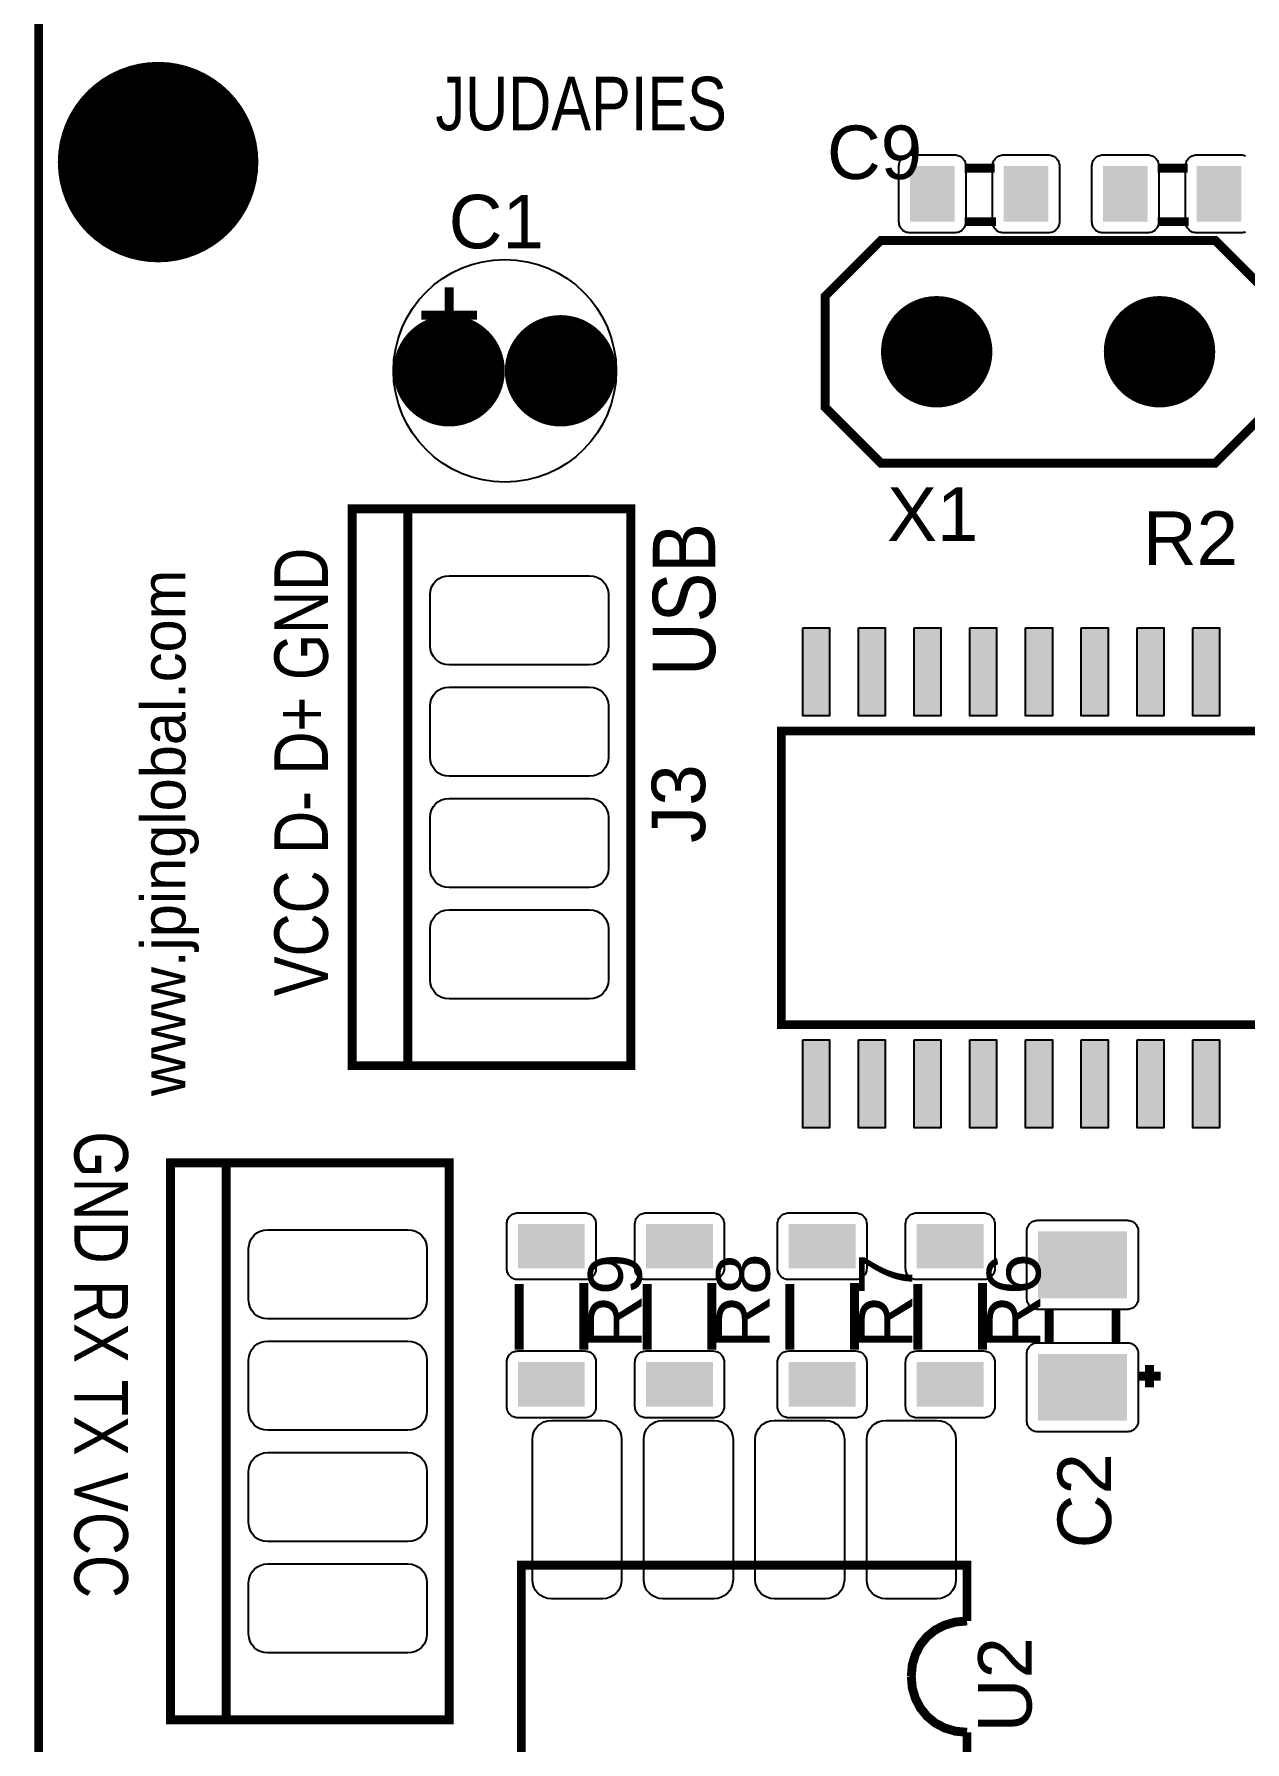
# Model space of a CAD drawing. Header units: inches. Extents: x 15 to 154, y 10 to 111.
# Drawn here: x 139.579 to 140.883, y 104.098 to 105.938 of the extents above; entities that cross this region are included whole.
import ezdxf

# ---------------------------------------------------------------- set-up
doc = ezdxf.new("R2010")
doc.units = ezdxf.units.IN
doc.header["$MEASUREMENT"] = 0

# ---------------------------------------------------------------- blocks, each defined once
blk = doc.blocks.new('RPAD')
blk.add_trace([(-0.5, -0.5), (-0.5, 0.5), (0.5, -0.5), (0.5, 0.5)])
blk = doc.blocks.new('EPAD')
at = {"const_width": 0.5}
blk.add_lwpolyline([(-0.25, 0, 1), (0.25, 0, 1)], format="xyb", close=True, dxfattribs=at)
blk = doc.blocks.new('rs485Board')
for points, const_width in [([(131.2508, 104.1719), (133.3106, 104.1719), (133.3106, 108.0404), (131.2508, 108.0404), (131.2508, 104.1719)], 0.008), ([(131.2508, 104.1719), (133.3106, 104.1719), (133.3106, 108.0404), (131.2508, 108.0404), (131.2508, 104.1719)], 0.008), ([(131.2508, 104.1719), (133.3106, 104.1719), (133.3106, 108.0404), (131.2508, 108.0404), (131.2508, 104.1719)], 0.008), ([(132.0819, 106.371), (132.1089, 106.371)], 0.008), ([(132.0819, 106.371), (132.1089, 106.371)], 0.008), ([(132.0819, 106.371), (132.1089, 106.371)], 0.008), ([(132.2551, 106.371), (132.2821, 106.371)], 0.008), ([(132.2551, 106.371), (132.2821, 106.371)], 0.008), ([(132.2551, 106.371), (132.2821, 106.371)], 0.008), ([(132.0819, 106.323), (132.1099, 106.323)], 0.008), ([(132.0819, 106.323), (132.1099, 106.323)], 0.008), ([(132.0819, 106.323), (132.1099, 106.323)], 0.008), ([(132.2551, 106.323), (132.2831, 106.323)], 0.008), ([(132.2551, 106.323), (132.2831, 106.323)], 0.008), ([(132.2551, 106.323), (132.2831, 106.323)], 0.008), ([(132.3068, 106.1062), (132.0068, 106.1062), (131.9568, 106.1562), (131.9568, 106.2562), (132.0068, 106.3062), (132.3068, 106.3062), (132.3568, 106.2562), (132.3568, 106.1562), (132.3068, 106.1062)], 0.008), ([(132.3068, 106.1062), (132.0068, 106.1062), (131.9568, 106.1562), (131.9568, 106.2562), (132.0068, 106.3062), (132.3068, 106.3062), (132.3568, 106.2562), (132.3568, 106.1562), (132.3068, 106.1062)], 0.008), ([(132.3068, 106.1062), (132.0068, 106.1062), (131.9568, 106.1562), (131.9568, 106.2562), (132.0068, 106.3062), (132.3068, 106.3062), (132.3568, 106.2562), (132.3568, 106.1562), (132.3068, 106.1062)], 0.008), ([(131.6192, 106.2641), (131.6192, 106.2141)], 0.008), ([(131.6192, 106.2641), (131.6192, 106.2141)], 0.008), ([(131.6192, 106.2641), (131.6192, 106.2141)], 0.008), ([(131.5942, 106.2391), (131.6442, 106.2391)], 0.008), ([(131.5942, 106.2391), (131.6442, 106.2391)], 0.008), ([(131.5942, 106.2391), (131.6442, 106.2391)], 0.008), ([(131.5322, 105.5651), (131.7822, 105.5651), (131.7822, 106.0651), (131.5322, 106.0651), (131.5322, 105.5651)], 0.008), ([(131.5322, 105.5651), (131.7822, 105.5651), (131.7822, 106.0651), (131.5322, 106.0651), (131.5322, 105.5651)], 0.008), ([(131.5322, 105.5651), (131.7822, 105.5651), (131.7822, 106.0651), (131.5322, 106.0651), (131.5322, 105.5651)], 0.008), ([(131.5822, 105.5651), (131.5822, 106.0651)], 0.008), ([(131.5822, 105.5651), (131.5822, 106.0651)], 0.008), ([(131.5822, 105.5651), (131.5822, 106.0651)], 0.008), ([(131.9173, 105.8657), (131.9173, 105.6019), (132.6299, 105.6019), (132.6299, 105.8657), (131.9173, 105.8657)], 0.00787), ([(131.9173, 105.8657), (131.9173, 105.6019), (132.6299, 105.6019), (132.6299, 105.8657), (131.9173, 105.8657)], 0.00787), ([(131.9173, 105.8657), (131.9173, 105.6019), (132.6299, 105.6019), (132.6299, 105.8657), (131.9173, 105.8657)], 0.00787), ([(131.3692, 104.9778), (131.6192, 104.9778), (131.6192, 105.4778), (131.3692, 105.4778), (131.3692, 104.9778)], 0.008), ([(131.3692, 104.9778), (131.6192, 104.9778), (131.6192, 105.4778), (131.3692, 105.4778), (131.3692, 104.9778)], 0.008), ([(131.3692, 104.9778), (131.6192, 104.9778), (131.6192, 105.4778), (131.3692, 105.4778), (131.3692, 104.9778)], 0.008), ([(131.4192, 104.9778), (131.4192, 105.4778)], 0.008), ([(131.4192, 104.9778), (131.4192, 105.4778)], 0.008), ([(131.4192, 104.9778), (131.4192, 105.4778)], 0.008), ([(131.682, 105.369), (131.682, 105.31)], 0.008), ([(131.682, 105.369), (131.682, 105.31)], 0.008), ([(131.682, 105.369), (131.682, 105.31)], 0.008), ([(131.74, 105.37), (131.74, 105.31)], 0.008), ([(131.74, 105.37), (131.74, 105.31)], 0.008), ([(131.74, 105.37), (131.74, 105.31)], 0.008), ([(131.797, 105.369), (131.797, 105.31)], 0.008), ([(131.797, 105.369), (131.797, 105.31)], 0.008), ([(131.797, 105.369), (131.797, 105.31)], 0.008), ([(131.855, 105.37), (131.855, 105.31)], 0.008), ([(131.855, 105.37), (131.855, 105.31)], 0.008), ([(131.855, 105.37), (131.855, 105.31)], 0.008), ([(131.925, 105.369), (131.925, 105.31)], 0.008), ([(131.925, 105.369), (131.925, 105.31)], 0.008), ([(131.925, 105.369), (131.925, 105.31)], 0.008), ([(131.983, 105.37), (131.983, 105.31)], 0.008), ([(131.983, 105.37), (131.983, 105.31)], 0.008), ([(131.983, 105.37), (131.983, 105.31)], 0.008), ([(132.0399, 105.369), (132.0399, 105.31)], 0.008), ([(132.0399, 105.369), (132.0399, 105.31)], 0.008), ([(132.0399, 105.369), (132.0399, 105.31)], 0.008), ([(132.0979, 105.37), (132.0979, 105.31)], 0.008), ([(132.0979, 105.37), (132.0979, 105.31)], 0.008), ([(132.0979, 105.37), (132.0979, 105.31)], 0.008), ([(132.1577, 105.3463), (132.1577, 105.3163)], 0.008), ([(132.1577, 105.3463), (132.1577, 105.3163)], 0.008), ([(132.1577, 105.3463), (132.1577, 105.3163)], 0.008), ([(132.2177, 105.3463), (132.2177, 105.3163)], 0.008), ([(132.2177, 105.3463), (132.2177, 105.3163)], 0.008), ([(132.2177, 105.3463), (132.2177, 105.3163)], 0.008), ([(132.2577, 105.2863), (132.2377, 105.2863)], 0.008), ([(132.2577, 105.2863), (132.2377, 105.2863)], 0.008), ([(132.2577, 105.2863), (132.2377, 105.2863)], 0.008), ([(132.2477, 105.2963), (132.2477, 105.2763)], 0.008), ([(132.2477, 105.2963), (132.2477, 105.2763)], 0.008), ([(132.2477, 105.2963), (132.2477, 105.2763)], 0.008), ([(132.084, 104.9665), (132.084, 104.9165), (131.684, 104.9165), (131.684, 105.1165), (132.084, 105.1165), (132.084, 105.0665)], 0.008), ([(132.084, 104.9665), (132.084, 104.9165), (131.684, 104.9165), (131.684, 105.1165), (132.084, 105.1165), (132.084, 105.0665)], 0.008), ([(132.084, 104.9665), (132.084, 104.9165), (131.684, 104.9165), (131.684, 105.1165), (132.084, 105.1165), (132.084, 105.0665)], 0.008), ([(132.034, 105.0165), (132.0349, 105.027), (132.0377, 105.0365), (132.0421, 105.045), (132.0481, 105.0524), (132.0554, 105.0583), (132.0639, 105.0627), (132.0735, 105.0655), (132.084, 105.0665)], 0.008), ([(132.034, 105.0165), (132.0349, 105.027), (132.0377, 105.0365), (132.0421, 105.045), (132.0481, 105.0524), (132.0554, 105.0583), (132.0639, 105.0627), (132.0735, 105.0655), (132.084, 105.0665)], 0.008), ([(132.034, 105.0165), (132.0349, 105.027), (132.0377, 105.0365), (132.0421, 105.045), (132.0481, 105.0524), (132.0554, 105.0583), (132.0639, 105.0627), (132.0735, 105.0655), (132.084, 105.0665)], 0.008), ([(132.034, 105.0165), (132.0349, 105.0063), (132.0377, 104.9969), (132.0421, 104.9884), (132.0481, 104.981), (132.0554, 104.9749), (132.0639, 104.9704), (132.0735, 104.9675), (132.084, 104.9665)], 0.008), ([(132.034, 105.0165), (132.0349, 105.0063), (132.0377, 104.9969), (132.0421, 104.9884), (132.0481, 104.981), (132.0554, 104.9749), (132.0639, 104.9704), (132.0735, 104.9675), (132.084, 104.9665)], 0.008), ([(132.034, 105.0165), (132.0349, 105.0063), (132.0377, 104.9969), (132.0421, 104.9884), (132.0481, 104.981), (132.0554, 104.9749), (132.0639, 104.9704), (132.0735, 104.9675), (132.084, 104.9665)], 0.008)]:
    blk.add_lwpolyline(points, dxfattribs=dict(const_width=const_width))
for points in [[(132.0329, 106.383), (132.0729, 106.383), (132.0739, 106.3829), (132.0749, 106.3828), (132.0759, 106.3825), (132.0768, 106.3822), (132.0777, 106.3818), (132.0785, 106.3813), (132.0793, 106.3807), (132.08, 106.3801), (132.0807, 106.3794), (132.0812, 106.3786), (132.0817, 106.3778), (132.0821, 106.3769), (132.0825, 106.376), (132.0827, 106.375), (132.0829, 106.374), (132.0829, 106.373), (132.0829, 106.323), (132.0829, 106.3219), (132.0827, 106.3209), (132.0825, 106.32), (132.0821, 106.319), (132.0817, 106.3182), (132.0812, 106.3173), (132.0807, 106.3166), (132.08, 106.3159), (132.0793, 106.3152), (132.0785, 106.3146), (132.0777, 106.3142), (132.0768, 106.3137), (132.0759, 106.3134), (132.0749, 106.3132), (132.0739, 106.313), (132.0729, 106.313), (132.0329, 106.313), (132.0319, 106.313), (132.0309, 106.3132), (132.0299, 106.3134), (132.029, 106.3137), (132.0281, 106.3142), (132.0273, 106.3146), (132.0265, 106.3152), (132.0258, 106.3159), (132.0252, 106.3166), (132.0246, 106.3173), (132.0241, 106.3182), (132.0237, 106.319), (132.0233, 106.32), (132.0231, 106.3209), (132.023, 106.3219), (132.0229, 106.323), (132.0229, 106.373), (132.023, 106.374), (132.0231, 106.375), (132.0233, 106.376), (132.0237, 106.3769), (132.0241, 106.3778), (132.0246, 106.3786), (132.0252, 106.3794), (132.0258, 106.3801), (132.0265, 106.3807), (132.0273, 106.3813), (132.0281, 106.3818), (132.029, 106.3822), (132.0299, 106.3825), (132.0309, 106.3828), (132.0319, 106.3829), (132.0329, 106.383)], [(132.1169, 106.383), (132.1569, 106.383), (132.1579, 106.3829), (132.1589, 106.3828), (132.1599, 106.3825), (132.1608, 106.3822), (132.1617, 106.3818), (132.1625, 106.3813), (132.1633, 106.3807), (132.164, 106.3801), (132.1647, 106.3794), (132.1652, 106.3786), (132.1657, 106.3778), (132.1661, 106.3769), (132.1665, 106.376), (132.1667, 106.375), (132.1669, 106.374), (132.1669, 106.373), (132.1669, 106.323), (132.1669, 106.3219), (132.1667, 106.3209), (132.1665, 106.32), (132.1661, 106.319), (132.1657, 106.3182), (132.1652, 106.3173), (132.1647, 106.3166), (132.164, 106.3159), (132.1633, 106.3152), (132.1625, 106.3146), (132.1617, 106.3142), (132.1608, 106.3137), (132.1599, 106.3134), (132.1589, 106.3132), (132.1579, 106.313), (132.1569, 106.313), (132.1169, 106.313), (132.1159, 106.313), (132.1149, 106.3132), (132.1139, 106.3134), (132.113, 106.3137), (132.1121, 106.3142), (132.1113, 106.3146), (132.1105, 106.3152), (132.1098, 106.3159), (132.1092, 106.3166), (132.1086, 106.3173), (132.1081, 106.3182), (132.1077, 106.319), (132.1073, 106.32), (132.1071, 106.3209), (132.107, 106.3219), (132.1069, 106.323), (132.1069, 106.373), (132.107, 106.374), (132.1071, 106.375), (132.1073, 106.376), (132.1077, 106.3769), (132.1081, 106.3778), (132.1086, 106.3786), (132.1092, 106.3794), (132.1098, 106.3801), (132.1105, 106.3807), (132.1113, 106.3813), (132.1121, 106.3818), (132.113, 106.3822), (132.1139, 106.3825), (132.1149, 106.3828), (132.1159, 106.3829), (132.1169, 106.383)], [(132.2061, 106.383), (132.2461, 106.383), (132.2472, 106.3829), (132.2482, 106.3828), (132.2491, 106.3825), (132.2501, 106.3822), (132.2509, 106.3818), (132.2518, 106.3813), (132.2525, 106.3807), (132.2532, 106.3801), (132.2539, 106.3794), (132.2544, 106.3786), (132.2549, 106.3778), (132.2554, 106.3769), (132.2557, 106.376), (132.2559, 106.375), (132.2561, 106.374), (132.2561, 106.373), (132.2561, 106.323), (132.2561, 106.3219), (132.2559, 106.3209), (132.2557, 106.32), (132.2554, 106.319), (132.2549, 106.3182), (132.2544, 106.3173), (132.2539, 106.3166), (132.2532, 106.3159), (132.2525, 106.3152), (132.2518, 106.3146), (132.2509, 106.3142), (132.2501, 106.3137), (132.2491, 106.3134), (132.2482, 106.3132), (132.2472, 106.313), (132.2461, 106.313), (132.2061, 106.313), (132.2051, 106.313), (132.2041, 106.3132), (132.2031, 106.3134), (132.2022, 106.3137), (132.2013, 106.3142), (132.2005, 106.3146), (132.1997, 106.3152), (132.199, 106.3159), (132.1984, 106.3166), (132.1978, 106.3173), (132.1973, 106.3182), (132.1969, 106.319), (132.1966, 106.32), (132.1963, 106.3209), (132.1962, 106.3219), (132.1961, 106.323), (132.1961, 106.373), (132.1962, 106.374), (132.1963, 106.375), (132.1966, 106.376), (132.1969, 106.3769), (132.1973, 106.3778), (132.1978, 106.3786), (132.1984, 106.3794), (132.199, 106.3801), (132.1997, 106.3807), (132.2005, 106.3813), (132.2013, 106.3818), (132.2022, 106.3822), (132.2031, 106.3825), (132.2041, 106.3828), (132.2051, 106.3829), (132.2061, 106.383)], [(131.6022, 105.9421), (131.6022, 105.9881), (131.6025, 105.9915), (131.6035, 105.9948), (131.6051, 105.9977), (131.6071, 106.0002), (131.6096, 106.0022), (131.6125, 106.0038), (131.6157, 106.0047), (131.6192, 106.0051), (131.7452, 106.0051), (131.7487, 106.0047), (131.7519, 106.0038), (131.7548, 106.0022), (131.7573, 106.0002), (131.7593, 105.9977), (131.7609, 105.9948), (131.7619, 105.9915), (131.7622, 105.9881), (131.7622, 105.9421), (131.7619, 105.9386), (131.7609, 105.9354), (131.7593, 105.9325), (131.7573, 105.93), (131.7548, 105.9279), (131.7519, 105.9264), (131.7487, 105.9254), (131.7452, 105.9251), (131.6192, 105.9251), (131.6157, 105.9254), (131.6125, 105.9264), (131.6096, 105.9279), (131.6071, 105.93), (131.6051, 105.9325), (131.6035, 105.9354), (131.6025, 105.9386), (131.6022, 105.9421)], [(131.9366, 105.9583), (131.9606, 105.9583), (131.9606, 105.8793), (131.9366, 105.8793), (131.9366, 105.9583)], [(131.9866, 105.9583), (132.0106, 105.9583), (132.0106, 105.8793), (131.9866, 105.8793), (131.9866, 105.9583)], [(132.0366, 105.9583), (132.0606, 105.9583), (132.0606, 105.8793), (132.0366, 105.8793), (132.0366, 105.9583)], [(132.0866, 105.9583), (132.1106, 105.9583), (132.1106, 105.8793), (132.0866, 105.8793), (132.0866, 105.9583)], [(132.1366, 105.9583), (132.1606, 105.9583), (132.1606, 105.8793), (132.1366, 105.8793), (132.1366, 105.9583)], [(132.1866, 105.9583), (132.2106, 105.9583), (132.2106, 105.8793), (132.1866, 105.8793), (132.1866, 105.9583)], [(132.2366, 105.9583), (132.2606, 105.9583), (132.2606, 105.8793), (132.2366, 105.8793), (132.2366, 105.9583)], [(132.2866, 105.9583), (132.3106, 105.9583), (132.3106, 105.8793), (132.2866, 105.8793), (132.2866, 105.9583)], [(131.6022, 105.8421), (131.6022, 105.8881), (131.6025, 105.8915), (131.6035, 105.8948), (131.6051, 105.8977), (131.6071, 105.9002), (131.6096, 105.9022), (131.6125, 105.9038), (131.6157, 105.9047), (131.6192, 105.9051), (131.7452, 105.9051), (131.7487, 105.9047), (131.7519, 105.9038), (131.7548, 105.9022), (131.7573, 105.9002), (131.7593, 105.8977), (131.7609, 105.8948), (131.7619, 105.8915), (131.7622, 105.8881), (131.7622, 105.8421), (131.7619, 105.8386), (131.7609, 105.8354), (131.7593, 105.8325), (131.7573, 105.83), (131.7548, 105.8279), (131.7519, 105.8264), (131.7487, 105.8254), (131.7452, 105.8251), (131.6192, 105.8251), (131.6157, 105.8254), (131.6125, 105.8264), (131.6096, 105.8279), (131.6071, 105.83), (131.6051, 105.8325), (131.6035, 105.8354), (131.6025, 105.8386), (131.6022, 105.8421)], [(131.6022, 105.7421), (131.6022, 105.7881), (131.6025, 105.7915), (131.6035, 105.7948), (131.6051, 105.7977), (131.6071, 105.8002), (131.6096, 105.8022), (131.6125, 105.8038), (131.6157, 105.8047), (131.6192, 105.8051), (131.7452, 105.8051), (131.7487, 105.8047), (131.7519, 105.8038), (131.7548, 105.8022), (131.7573, 105.8002), (131.7593, 105.7977), (131.7609, 105.7948), (131.7619, 105.7915), (131.7622, 105.7881), (131.7622, 105.7421), (131.7619, 105.7386), (131.7609, 105.7354), (131.7593, 105.7325), (131.7573, 105.73), (131.7548, 105.7279), (131.7519, 105.7264), (131.7487, 105.7254), (131.7452, 105.7251), (131.6192, 105.7251), (131.6157, 105.7254), (131.6125, 105.7264), (131.6096, 105.7279), (131.6071, 105.73), (131.6051, 105.7325), (131.6035, 105.7354), (131.6025, 105.7386), (131.6022, 105.7421)], [(131.6022, 105.6421), (131.6022, 105.6881), (131.6025, 105.6915), (131.6035, 105.6948), (131.6051, 105.6977), (131.6071, 105.7002), (131.6096, 105.7022), (131.6125, 105.7038), (131.6157, 105.7047), (131.6192, 105.7051), (131.7452, 105.7051), (131.7487, 105.7047), (131.7519, 105.7038), (131.7548, 105.7022), (131.7573, 105.7002), (131.7593, 105.6977), (131.7609, 105.6948), (131.7619, 105.6915), (131.7622, 105.6881), (131.7622, 105.6421), (131.7619, 105.6386), (131.7609, 105.6354), (131.7593, 105.6325), (131.7573, 105.63), (131.7548, 105.6279), (131.7519, 105.6264), (131.7487, 105.6254), (131.7452, 105.6251), (131.6192, 105.6251), (131.6157, 105.6254), (131.6125, 105.6264), (131.6096, 105.6279), (131.6071, 105.63), (131.6051, 105.6325), (131.6035, 105.6354), (131.6025, 105.6386), (131.6022, 105.6421)], [(131.9366, 105.5883), (131.9606, 105.5883), (131.9606, 105.5093), (131.9366, 105.5093), (131.9366, 105.5883)], [(131.9866, 105.5883), (132.0106, 105.5883), (132.0106, 105.5093), (131.9866, 105.5093), (131.9866, 105.5883)], [(132.0366, 105.5883), (132.0606, 105.5883), (132.0606, 105.5093), (132.0366, 105.5093), (132.0366, 105.5883)], [(132.0866, 105.5883), (132.1106, 105.5883), (132.1106, 105.5093), (132.0866, 105.5093), (132.0866, 105.5883)], [(132.1366, 105.5883), (132.1606, 105.5883), (132.1606, 105.5093), (132.1366, 105.5093), (132.1366, 105.5883)], [(132.1866, 105.5883), (132.2106, 105.5883), (132.2106, 105.5093), (132.1866, 105.5093), (132.1866, 105.5883)], [(132.2366, 105.5883), (132.2606, 105.5883), (132.2606, 105.5093), (132.2366, 105.5093), (132.2366, 105.5883)], [(132.2866, 105.5883), (132.3106, 105.5883), (132.3106, 105.5093), (132.2866, 105.5093), (132.2866, 105.5883)], [(131.751, 105.423), (131.751, 105.383), (131.7509, 105.3819), (131.7508, 105.3809), (131.7505, 105.38), (131.7502, 105.379), (131.7498, 105.3782), (131.7493, 105.3773), (131.7487, 105.3766), (131.7481, 105.3759), (131.7474, 105.3752), (131.7466, 105.3747), (131.7458, 105.3742), (131.7449, 105.3737), (131.744, 105.3734), (131.743, 105.3732), (131.742, 105.373), (131.741, 105.373), (131.681, 105.373), (131.6799, 105.373), (131.6789, 105.3732), (131.678, 105.3734), (131.677, 105.3737), (131.6762, 105.3742), (131.6753, 105.3747), (131.6746, 105.3752), (131.6739, 105.3759), (131.6732, 105.3766), (131.6726, 105.3773), (131.6722, 105.3782), (131.6717, 105.379), (131.6714, 105.38), (131.6712, 105.3809), (131.671, 105.3819), (131.671, 105.383), (131.671, 105.423), (131.671, 105.424), (131.6712, 105.425), (131.6714, 105.426), (131.6717, 105.4269), (131.6722, 105.4278), (131.6726, 105.4286), (131.6732, 105.4294), (131.6739, 105.4301), (131.6746, 105.4307), (131.6753, 105.4313), (131.6762, 105.4318), (131.677, 105.4322), (131.678, 105.4325), (131.6789, 105.4328), (131.6799, 105.4329), (131.681, 105.433), (131.741, 105.433), (131.742, 105.4329), (131.743, 105.4328), (131.744, 105.4325), (131.7449, 105.4322), (131.7458, 105.4318), (131.7466, 105.4313), (131.7474, 105.4307), (131.7481, 105.4301), (131.7487, 105.4294), (131.7493, 105.4286), (131.7498, 105.4278), (131.7502, 105.4269), (131.7505, 105.426), (131.7508, 105.425), (131.7509, 105.424), (131.751, 105.423)], [(131.866, 105.423), (131.866, 105.383), (131.866, 105.3819), (131.8658, 105.3809), (131.8656, 105.38), (131.8653, 105.379), (131.8648, 105.3782), (131.8643, 105.3773), (131.8638, 105.3766), (131.8631, 105.3759), (131.8624, 105.3752), (131.8617, 105.3747), (131.8608, 105.3742), (131.86, 105.3737), (131.859, 105.3734), (131.8581, 105.3732), (131.8571, 105.373), (131.856, 105.373), (131.796, 105.373), (131.795, 105.373), (131.794, 105.3732), (131.793, 105.3734), (131.7921, 105.3737), (131.7912, 105.3742), (131.7904, 105.3747), (131.7896, 105.3752), (131.7889, 105.3759), (131.7883, 105.3766), (131.7877, 105.3773), (131.7872, 105.3782), (131.7868, 105.379), (131.7865, 105.38), (131.7862, 105.3809), (131.7861, 105.3819), (131.786, 105.383), (131.786, 105.423), (131.7861, 105.424), (131.7862, 105.425), (131.7865, 105.426), (131.7868, 105.4269), (131.7872, 105.4278), (131.7877, 105.4286), (131.7883, 105.4294), (131.7889, 105.4301), (131.7896, 105.4307), (131.7904, 105.4313), (131.7912, 105.4318), (131.7921, 105.4322), (131.793, 105.4325), (131.794, 105.4328), (131.795, 105.4329), (131.796, 105.433), (131.856, 105.433), (131.8571, 105.4329), (131.8581, 105.4328), (131.859, 105.4325), (131.86, 105.4322), (131.8608, 105.4318), (131.8617, 105.4313), (131.8624, 105.4307), (131.8631, 105.4301), (131.8638, 105.4294), (131.8643, 105.4286), (131.8648, 105.4278), (131.8653, 105.4269), (131.8656, 105.426), (131.8658, 105.425), (131.866, 105.424), (131.866, 105.423)], [(131.994, 105.423), (131.994, 105.383), (131.9939, 105.3819), (131.9938, 105.3809), (131.9935, 105.38), (131.9932, 105.379), (131.9928, 105.3782), (131.9923, 105.3773), (131.9917, 105.3766), (131.9911, 105.3759), (131.9904, 105.3752), (131.9896, 105.3747), (131.9888, 105.3742), (131.9879, 105.3737), (131.987, 105.3734), (131.986, 105.3732), (131.985, 105.373), (131.984, 105.373), (131.924, 105.373), (131.9229, 105.373), (131.9219, 105.3732), (131.921, 105.3734), (131.92, 105.3737), (131.9192, 105.3742), (131.9183, 105.3747), (131.9176, 105.3752), (131.9169, 105.3759), (131.9162, 105.3766), (131.9156, 105.3773), (131.9152, 105.3782), (131.9147, 105.379), (131.9144, 105.38), (131.9142, 105.3809), (131.914, 105.3819), (131.914, 105.383), (131.914, 105.423), (131.914, 105.424), (131.9142, 105.425), (131.9144, 105.426), (131.9147, 105.4269), (131.9152, 105.4278), (131.9156, 105.4286), (131.9162, 105.4294), (131.9169, 105.4301), (131.9176, 105.4307), (131.9183, 105.4313), (131.9192, 105.4318), (131.92, 105.4322), (131.921, 105.4325), (131.9219, 105.4328), (131.9229, 105.4329), (131.924, 105.433), (131.984, 105.433), (131.985, 105.4329), (131.986, 105.4328), (131.987, 105.4325), (131.9879, 105.4322), (131.9888, 105.4318), (131.9896, 105.4313), (131.9904, 105.4307), (131.9911, 105.4301), (131.9917, 105.4294), (131.9923, 105.4286), (131.9928, 105.4278), (131.9932, 105.4269), (131.9935, 105.426), (131.9938, 105.425), (131.9939, 105.424), (131.994, 105.423)], [(132.1089, 105.423), (132.1089, 105.383), (132.1089, 105.3819), (132.1087, 105.3809), (132.1085, 105.38), (132.1081, 105.379), (132.1077, 105.3782), (132.1072, 105.3773), (132.1067, 105.3766), (132.106, 105.3759), (132.1053, 105.3752), (132.1045, 105.3747), (132.1037, 105.3742), (132.1028, 105.3737), (132.1019, 105.3734), (132.1009, 105.3732), (132.0999, 105.373), (132.0989, 105.373), (132.0389, 105.373), (132.0379, 105.373), (132.0369, 105.3732), (132.0359, 105.3734), (132.035, 105.3737), (132.0341, 105.3742), (132.0333, 105.3747), (132.0325, 105.3752), (132.0318, 105.3759), (132.0312, 105.3766), (132.0306, 105.3773), (132.0301, 105.3782), (132.0297, 105.379), (132.0293, 105.38), (132.0291, 105.3809), (132.029, 105.3819), (132.0289, 105.383), (132.0289, 105.423), (132.029, 105.424), (132.0291, 105.425), (132.0293, 105.426), (132.0297, 105.4269), (132.0301, 105.4278), (132.0306, 105.4286), (132.0312, 105.4294), (132.0318, 105.4301), (132.0325, 105.4307), (132.0333, 105.4313), (132.0341, 105.4318), (132.035, 105.4322), (132.0359, 105.4325), (132.0369, 105.4328), (132.0379, 105.4329), (132.0389, 105.433), (132.0989, 105.433), (132.0999, 105.4329), (132.1009, 105.4328), (132.1019, 105.4325), (132.1028, 105.4322), (132.1037, 105.4318), (132.1045, 105.4313), (132.1053, 105.4307), (132.106, 105.4301), (132.1067, 105.4294), (132.1072, 105.4286), (132.1077, 105.4278), (132.1081, 105.4269), (132.1085, 105.426), (132.1087, 105.425), (132.1089, 105.424), (132.1089, 105.423)], [(132.2377, 105.4163), (132.2377, 105.3563), (132.2376, 105.3553), (132.2375, 105.3543), (132.2372, 105.3533), (132.2369, 105.3524), (132.2365, 105.3515), (132.236, 105.3507), (132.2354, 105.3499), (132.2348, 105.3492), (132.2341, 105.3485), (132.2333, 105.348), (132.2325, 105.3475), (132.2316, 105.3471), (132.2307, 105.3467), (132.2297, 105.3465), (132.2287, 105.3463), (132.2277, 105.3463), (132.1477, 105.3463), (132.1466, 105.3463), (132.1456, 105.3465), (132.1447, 105.3467), (132.1437, 105.3471), (132.1429, 105.3475), (132.142, 105.348), (132.1413, 105.3485), (132.1406, 105.3492), (132.1399, 105.3499), (132.1394, 105.3507), (132.1389, 105.3515), (132.1384, 105.3524), (132.1381, 105.3533), (132.1379, 105.3543), (132.1377, 105.3553), (132.1377, 105.3563), (132.1377, 105.4163), (132.1377, 105.4173), (132.1379, 105.4183), (132.1381, 105.4193), (132.1384, 105.4202), (132.1389, 105.4211), (132.1394, 105.4219), (132.1399, 105.4227), (132.1406, 105.4234), (132.1413, 105.424), (132.142, 105.4246), (132.1429, 105.4251), (132.1437, 105.4255), (132.1447, 105.4259), (132.1456, 105.4261), (132.1466, 105.4262), (132.1477, 105.4263), (132.2277, 105.4263), (132.2287, 105.4262), (132.2297, 105.4261), (132.2307, 105.4259), (132.2316, 105.4255), (132.2325, 105.4251), (132.2333, 105.4246), (132.2341, 105.424), (132.2348, 105.4234), (132.2354, 105.4227), (132.236, 105.4219), (132.2365, 105.4211), (132.2369, 105.4202), (132.2372, 105.4193), (132.2375, 105.4183), (132.2376, 105.4173), (132.2377, 105.4163)], [(131.4392, 105.3548), (131.4392, 105.4008), (131.4396, 105.4042), (131.4406, 105.4074), (131.4421, 105.4103), (131.4442, 105.4128), (131.4467, 105.4149), (131.4496, 105.4164), (131.4528, 105.4174), (131.4562, 105.4178), (131.5822, 105.4178), (131.5857, 105.4174), (131.5889, 105.4164), (131.5918, 105.4149), (131.5943, 105.4128), (131.5964, 105.4103), (131.5979, 105.4074), (131.5989, 105.4042), (131.5992, 105.4008), (131.5992, 105.3548), (131.5989, 105.3513), (131.5979, 105.3481), (131.5964, 105.3452), (131.5943, 105.3427), (131.5918, 105.3406), (131.5889, 105.3391), (131.5857, 105.3381), (131.5822, 105.3378), (131.4562, 105.3378), (131.4528, 105.3381), (131.4496, 105.3391), (131.4467, 105.3406), (131.4442, 105.3427), (131.4421, 105.3452), (131.4406, 105.3481), (131.4396, 105.3513), (131.4392, 105.3548)], [(131.4392, 105.2548), (131.4392, 105.3008), (131.4396, 105.3042), (131.4406, 105.3074), (131.4421, 105.3103), (131.4442, 105.3128), (131.4467, 105.3149), (131.4496, 105.3164), (131.4528, 105.3174), (131.4562, 105.3178), (131.5822, 105.3178), (131.5857, 105.3174), (131.5889, 105.3164), (131.5918, 105.3149), (131.5943, 105.3128), (131.5964, 105.3103), (131.5979, 105.3074), (131.5989, 105.3042), (131.5992, 105.3008), (131.5992, 105.2548), (131.5989, 105.2513), (131.5979, 105.2481), (131.5964, 105.2452), (131.5943, 105.2427), (131.5918, 105.2406), (131.5889, 105.2391), (131.5857, 105.2381), (131.5822, 105.2378), (131.4562, 105.2378), (131.4528, 105.2381), (131.4496, 105.2391), (131.4467, 105.2406), (131.4442, 105.2427), (131.4421, 105.2452), (131.4406, 105.2481), (131.4396, 105.2513), (131.4392, 105.2548)], [(131.751, 105.299), (131.751, 105.259), (131.7509, 105.2579), (131.7508, 105.2569), (131.7505, 105.256), (131.7502, 105.255), (131.7498, 105.2542), (131.7493, 105.2533), (131.7487, 105.2526), (131.7481, 105.2519), (131.7474, 105.2512), (131.7466, 105.2507), (131.7458, 105.2502), (131.7449, 105.2497), (131.744, 105.2494), (131.743, 105.2492), (131.742, 105.249), (131.741, 105.249), (131.681, 105.249), (131.6799, 105.249), (131.6789, 105.2492), (131.678, 105.2494), (131.677, 105.2497), (131.6762, 105.2502), (131.6753, 105.2507), (131.6746, 105.2512), (131.6739, 105.2519), (131.6732, 105.2526), (131.6726, 105.2533), (131.6722, 105.2542), (131.6717, 105.255), (131.6714, 105.256), (131.6712, 105.2569), (131.671, 105.2579), (131.671, 105.259), (131.671, 105.299), (131.671, 105.3), (131.6712, 105.301), (131.6714, 105.302), (131.6717, 105.3029), (131.6722, 105.3038), (131.6726, 105.3046), (131.6732, 105.3054), (131.6739, 105.3061), (131.6746, 105.3067), (131.6753, 105.3073), (131.6762, 105.3078), (131.677, 105.3082), (131.678, 105.3085), (131.6789, 105.3088), (131.6799, 105.3089), (131.681, 105.309), (131.741, 105.309), (131.742, 105.3089), (131.743, 105.3088), (131.744, 105.3085), (131.7449, 105.3082), (131.7458, 105.3078), (131.7466, 105.3073), (131.7474, 105.3067), (131.7481, 105.3061), (131.7487, 105.3054), (131.7493, 105.3046), (131.7498, 105.3038), (131.7502, 105.3029), (131.7505, 105.302), (131.7508, 105.301), (131.7509, 105.3), (131.751, 105.299)], [(131.866, 105.299), (131.866, 105.259), (131.866, 105.2579), (131.8658, 105.2569), (131.8656, 105.256), (131.8653, 105.255), (131.8648, 105.2542), (131.8643, 105.2533), (131.8638, 105.2526), (131.8631, 105.2519), (131.8624, 105.2512), (131.8617, 105.2507), (131.8608, 105.2502), (131.86, 105.2497), (131.859, 105.2494), (131.8581, 105.2492), (131.8571, 105.249), (131.856, 105.249), (131.796, 105.249), (131.795, 105.249), (131.794, 105.2492), (131.793, 105.2494), (131.7921, 105.2497), (131.7912, 105.2502), (131.7904, 105.2507), (131.7896, 105.2512), (131.7889, 105.2519), (131.7883, 105.2526), (131.7877, 105.2533), (131.7872, 105.2542), (131.7868, 105.255), (131.7865, 105.256), (131.7862, 105.2569), (131.7861, 105.2579), (131.786, 105.259), (131.786, 105.299), (131.7861, 105.3), (131.7862, 105.301), (131.7865, 105.302), (131.7868, 105.3029), (131.7872, 105.3038), (131.7877, 105.3046), (131.7883, 105.3054), (131.7889, 105.3061), (131.7896, 105.3067), (131.7904, 105.3073), (131.7912, 105.3078), (131.7921, 105.3082), (131.793, 105.3085), (131.794, 105.3088), (131.795, 105.3089), (131.796, 105.309), (131.856, 105.309), (131.8571, 105.3089), (131.8581, 105.3088), (131.859, 105.3085), (131.86, 105.3082), (131.8608, 105.3078), (131.8617, 105.3073), (131.8624, 105.3067), (131.8631, 105.3061), (131.8638, 105.3054), (131.8643, 105.3046), (131.8648, 105.3038), (131.8653, 105.3029), (131.8656, 105.302), (131.8658, 105.301), (131.866, 105.3), (131.866, 105.299)], [(131.994, 105.299), (131.994, 105.259), (131.9939, 105.2579), (131.9938, 105.2569), (131.9935, 105.256), (131.9932, 105.255), (131.9928, 105.2542), (131.9923, 105.2533), (131.9917, 105.2526), (131.9911, 105.2519), (131.9904, 105.2512), (131.9896, 105.2507), (131.9888, 105.2502), (131.9879, 105.2497), (131.987, 105.2494), (131.986, 105.2492), (131.985, 105.249), (131.984, 105.249), (131.924, 105.249), (131.9229, 105.249), (131.9219, 105.2492), (131.921, 105.2494), (131.92, 105.2497), (131.9192, 105.2502), (131.9183, 105.2507), (131.9176, 105.2512), (131.9169, 105.2519), (131.9162, 105.2526), (131.9156, 105.2533), (131.9152, 105.2542), (131.9147, 105.255), (131.9144, 105.256), (131.9142, 105.2569), (131.914, 105.2579), (131.914, 105.259), (131.914, 105.299), (131.914, 105.3), (131.9142, 105.301), (131.9144, 105.302), (131.9147, 105.3029), (131.9152, 105.3038), (131.9156, 105.3046), (131.9162, 105.3054), (131.9169, 105.3061), (131.9176, 105.3067), (131.9183, 105.3073), (131.9192, 105.3078), (131.92, 105.3082), (131.921, 105.3085), (131.9219, 105.3088), (131.9229, 105.3089), (131.924, 105.309), (131.984, 105.309), (131.985, 105.3089), (131.986, 105.3088), (131.987, 105.3085), (131.9879, 105.3082), (131.9888, 105.3078), (131.9896, 105.3073), (131.9904, 105.3067), (131.9911, 105.3061), (131.9917, 105.3054), (131.9923, 105.3046), (131.9928, 105.3038), (131.9932, 105.3029), (131.9935, 105.302), (131.9938, 105.301), (131.9939, 105.3), (131.994, 105.299)], [(132.1089, 105.299), (132.1089, 105.259), (132.1089, 105.2579), (132.1087, 105.2569), (132.1085, 105.256), (132.1081, 105.255), (132.1077, 105.2542), (132.1072, 105.2533), (132.1067, 105.2526), (132.106, 105.2519), (132.1053, 105.2512), (132.1045, 105.2507), (132.1037, 105.2502), (132.1028, 105.2497), (132.1019, 105.2494), (132.1009, 105.2492), (132.0999, 105.249), (132.0989, 105.249), (132.0389, 105.249), (132.0379, 105.249), (132.0369, 105.2492), (132.0359, 105.2494), (132.035, 105.2497), (132.0341, 105.2502), (132.0333, 105.2507), (132.0325, 105.2512), (132.0318, 105.2519), (132.0312, 105.2526), (132.0306, 105.2533), (132.0301, 105.2542), (132.0297, 105.255), (132.0293, 105.256), (132.0291, 105.2569), (132.029, 105.2579), (132.0289, 105.259), (132.0289, 105.299), (132.029, 105.3), (132.0291, 105.301), (132.0293, 105.302), (132.0297, 105.3029), (132.0301, 105.3038), (132.0306, 105.3046), (132.0312, 105.3054), (132.0318, 105.3061), (132.0325, 105.3067), (132.0333, 105.3073), (132.0341, 105.3078), (132.035, 105.3082), (132.0359, 105.3085), (132.0369, 105.3088), (132.0379, 105.3089), (132.0389, 105.309), (132.0989, 105.309), (132.0999, 105.3089), (132.1009, 105.3088), (132.1019, 105.3085), (132.1028, 105.3082), (132.1037, 105.3078), (132.1045, 105.3073), (132.1053, 105.3067), (132.106, 105.3061), (132.1067, 105.3054), (132.1072, 105.3046), (132.1077, 105.3038), (132.1081, 105.3029), (132.1085, 105.302), (132.1087, 105.301), (132.1089, 105.3), (132.1089, 105.299)], [(132.2377, 105.3063), (132.2377, 105.2463), (132.2376, 105.2453), (132.2375, 105.2443), (132.2372, 105.2433), (132.2369, 105.2424), (132.2365, 105.2415), (132.236, 105.2407), (132.2354, 105.2399), (132.2348, 105.2392), (132.2341, 105.2385), (132.2333, 105.238), (132.2325, 105.2375), (132.2316, 105.2371), (132.2307, 105.2367), (132.2297, 105.2365), (132.2287, 105.2363), (132.2277, 105.2363), (132.1477, 105.2363), (132.1466, 105.2363), (132.1456, 105.2365), (132.1447, 105.2367), (132.1437, 105.2371), (132.1429, 105.2375), (132.142, 105.238), (132.1413, 105.2385), (132.1406, 105.2392), (132.1399, 105.2399), (132.1394, 105.2407), (132.1389, 105.2415), (132.1384, 105.2424), (132.1381, 105.2433), (132.1379, 105.2443), (132.1377, 105.2453), (132.1377, 105.2463), (132.1377, 105.3063), (132.1377, 105.3073), (132.1379, 105.3083), (132.1381, 105.3093), (132.1384, 105.3102), (132.1389, 105.3111), (132.1394, 105.3119), (132.1399, 105.3127), (132.1406, 105.3134), (132.1413, 105.314), (132.142, 105.3146), (132.1429, 105.3151), (132.1437, 105.3155), (132.1447, 105.3159), (132.1456, 105.3161), (132.1466, 105.3162), (132.1477, 105.3163), (132.2277, 105.3163), (132.2287, 105.3162), (132.2297, 105.3161), (132.2307, 105.3159), (132.2316, 105.3155), (132.2325, 105.3151), (132.2333, 105.3146), (132.2341, 105.314), (132.2348, 105.3134), (132.2354, 105.3127), (132.236, 105.3119), (132.2365, 105.3111), (132.2369, 105.3102), (132.2372, 105.3093), (132.2375, 105.3083), (132.2376, 105.3073), (132.2377, 105.3063)], [(131.757, 105.0865), (131.711, 105.0865), (131.7075, 105.0868), (131.7043, 105.0878), (131.7014, 105.0893), (131.6989, 105.0914), (131.6968, 105.0939), (131.6953, 105.0968), (131.6943, 105.1), (131.694, 105.1035), (131.694, 105.2295), (131.6943, 105.233), (131.6953, 105.2362), (131.6968, 105.2391), (131.6989, 105.2416), (131.7014, 105.2436), (131.7043, 105.2452), (131.7075, 105.2461), (131.711, 105.2465), (131.757, 105.2465), (131.7604, 105.2461), (131.7637, 105.2452), (131.7665, 105.2436), (131.7691, 105.2416), (131.7711, 105.2391), (131.7727, 105.2362), (131.7736, 105.233), (131.774, 105.2295), (131.774, 105.1035), (131.7736, 105.1), (131.7727, 105.0968), (131.7711, 105.0939), (131.7691, 105.0914), (131.7665, 105.0893), (131.7637, 105.0878), (131.7604, 105.0868), (131.757, 105.0865)], [(131.857, 105.0865), (131.811, 105.0865), (131.8075, 105.0868), (131.8043, 105.0878), (131.8014, 105.0893), (131.7989, 105.0914), (131.7968, 105.0939), (131.7953, 105.0968), (131.7943, 105.1), (131.794, 105.1035), (131.794, 105.2295), (131.7943, 105.233), (131.7953, 105.2362), (131.7968, 105.2391), (131.7989, 105.2416), (131.8014, 105.2436), (131.8043, 105.2452), (131.8075, 105.2461), (131.811, 105.2465), (131.857, 105.2465), (131.8604, 105.2461), (131.8637, 105.2452), (131.8665, 105.2436), (131.8691, 105.2416), (131.8711, 105.2391), (131.8727, 105.2362), (131.8736, 105.233), (131.874, 105.2295), (131.874, 105.1035), (131.8736, 105.1), (131.8727, 105.0968), (131.8711, 105.0939), (131.8691, 105.0914), (131.8665, 105.0893), (131.8637, 105.0878), (131.8604, 105.0868), (131.857, 105.0865)], [(131.957, 105.0865), (131.911, 105.0865), (131.9075, 105.0868), (131.9043, 105.0878), (131.9014, 105.0893), (131.8989, 105.0914), (131.8968, 105.0939), (131.8953, 105.0968), (131.8943, 105.1), (131.894, 105.1035), (131.894, 105.2295), (131.8943, 105.233), (131.8953, 105.2362), (131.8968, 105.2391), (131.8989, 105.2416), (131.9014, 105.2436), (131.9043, 105.2452), (131.9075, 105.2461), (131.911, 105.2465), (131.957, 105.2465), (131.9604, 105.2461), (131.9637, 105.2452), (131.9665, 105.2436), (131.9691, 105.2416), (131.9711, 105.2391), (131.9727, 105.2362), (131.9736, 105.233), (131.974, 105.2295), (131.974, 105.1035), (131.9736, 105.1), (131.9727, 105.0968), (131.9711, 105.0939), (131.9691, 105.0914), (131.9665, 105.0893), (131.9637, 105.0878), (131.9604, 105.0868), (131.957, 105.0865)], [(132.057, 105.0865), (132.011, 105.0865), (132.0075, 105.0868), (132.0043, 105.0878), (132.0014, 105.0893), (131.9989, 105.0914), (131.9968, 105.0939), (131.9953, 105.0968), (131.9943, 105.1), (131.994, 105.1035), (131.994, 105.2295), (131.9943, 105.233), (131.9953, 105.2362), (131.9968, 105.2391), (131.9989, 105.2416), (132.0014, 105.2436), (132.0043, 105.2452), (132.0075, 105.2461), (132.011, 105.2465), (132.057, 105.2465), (132.0604, 105.2461), (132.0637, 105.2452), (132.0665, 105.2436), (132.0691, 105.2416), (132.0711, 105.2391), (132.0727, 105.2362), (132.0736, 105.233), (132.074, 105.2295), (132.074, 105.1035), (132.0736, 105.1), (132.0727, 105.0968), (132.0711, 105.0939), (132.0691, 105.0914), (132.0665, 105.0893), (132.0637, 105.0878), (132.0604, 105.0868), (132.057, 105.0865)], [(131.4392, 105.1548), (131.4392, 105.2008), (131.4396, 105.2042), (131.4406, 105.2074), (131.4421, 105.2103), (131.4442, 105.2128), (131.4467, 105.2149), (131.4496, 105.2164), (131.4528, 105.2174), (131.4562, 105.2178), (131.5822, 105.2178), (131.5857, 105.2174), (131.5889, 105.2164), (131.5918, 105.2149), (131.5943, 105.2128), (131.5964, 105.2103), (131.5979, 105.2074), (131.5989, 105.2042), (131.5992, 105.2008), (131.5992, 105.1548), (131.5989, 105.1513), (131.5979, 105.1481), (131.5964, 105.1452), (131.5943, 105.1427), (131.5918, 105.1406), (131.5889, 105.1391), (131.5857, 105.1381), (131.5822, 105.1378), (131.4562, 105.1378), (131.4528, 105.1381), (131.4496, 105.1391), (131.4467, 105.1406), (131.4442, 105.1427), (131.4421, 105.1452), (131.4406, 105.1481), (131.4396, 105.1513), (131.4392, 105.1548)], [(131.4392, 105.0548), (131.4392, 105.1008), (131.4396, 105.1042), (131.4406, 105.1074), (131.4421, 105.1103), (131.4442, 105.1128), (131.4467, 105.1149), (131.4496, 105.1164), (131.4528, 105.1174), (131.4562, 105.1178), (131.5822, 105.1178), (131.5857, 105.1174), (131.5889, 105.1164), (131.5918, 105.1149), (131.5943, 105.1128), (131.5964, 105.1103), (131.5979, 105.1074), (131.5989, 105.1042), (131.5992, 105.1008), (131.5992, 105.0548), (131.5989, 105.0513), (131.5979, 105.0481), (131.5964, 105.0452), (131.5943, 105.0427), (131.5918, 105.0406), (131.5889, 105.0391), (131.5857, 105.0381), (131.5822, 105.0378), (131.4562, 105.0378), (131.4528, 105.0381), (131.4496, 105.0391), (131.4467, 105.0406), (131.4442, 105.0427), (131.4421, 105.0452), (131.4406, 105.0481), (131.4396, 105.0513), (131.4392, 105.0548)]]:
    blk.add_lwpolyline(points, close=True)
blk.add_lwpolyline([(132.3341, 106.3137), (132.3331, 106.3134), (132.3322, 106.3132), (132.3312, 106.313), (132.3301, 106.313), (132.2901, 106.313), (132.2891, 106.313), (132.2881, 106.3132), (132.2871, 106.3134), (132.2862, 106.3137), (132.2853, 106.3142), (132.2845, 106.3146), (132.2837, 106.3152), (132.283, 106.3159), (132.2824, 106.3166), (132.2818, 106.3173), (132.2813, 106.3182), (132.2809, 106.319), (132.2806, 106.32), (132.2803, 106.3209), (132.2802, 106.3219), (132.2801, 106.323), (132.2801, 106.373), (132.2802, 106.374), (132.2803, 106.375), (132.2806, 106.376), (132.2809, 106.3769), (132.2813, 106.3778), (132.2818, 106.3786), (132.2824, 106.3794), (132.283, 106.3801), (132.2837, 106.3807), (132.2845, 106.3813), (132.2853, 106.3818), (132.2862, 106.3822), (132.2871, 106.3825), (132.2881, 106.3828), (132.2891, 106.3829), (132.2901, 106.383), (132.2901, 106.383), (132.3301, 106.383), (132.3312, 106.3829), (132.3322, 106.3828), (132.3331, 106.3825), (132.3341, 106.3822)])
blk.add_circle((131.6692, 106.1891), 0.1)
blk.add_circle((131.6692, 106.1891), 0.1)
blk.add_circle((131.6692, 106.1891), 0.1)
for name, p, xscale, yscale in [('EPAD', (131.358, 106.3765), 0.18, 0.18), ('RPAD', (132.0529, 106.348), 0.04, 0.05), ('RPAD', (132.1369, 106.348), 0.04, 0.05), ('RPAD', (132.2261, 106.348), 0.04, 0.05), ('RPAD', (132.3101, 106.348), 0.04, 0.05), ('EPAD', (132.0568, 106.2062), 0.1, 0.1), ('EPAD', (132.2568, 106.2062), 0.1, 0.1), ('EPAD', (131.6192, 106.1891), 0.1, 0.1), ('EPAD', (131.7192, 106.1891), 0.1, 0.1), ('RPAD', (131.9486, 105.9188), 0.024, 0.079), ('RPAD', (131.9986, 105.9188), 0.024, 0.079), ('RPAD', (132.0486, 105.9188), 0.024, 0.079), ('RPAD', (132.0986, 105.9188), 0.024, 0.079), ('RPAD', (132.1486, 105.9188), 0.024, 0.079), ('RPAD', (132.1986, 105.9188), 0.024, 0.079), ('RPAD', (132.2486, 105.9188), 0.024, 0.079), ('RPAD', (132.2986, 105.9188), 0.024, 0.079), ('RPAD', (131.9486, 105.5488), 0.024, 0.079), ('RPAD', (131.9986, 105.5488), 0.024, 0.079), ('RPAD', (132.0486, 105.5488), 0.024, 0.079), ('RPAD', (132.0986, 105.5488), 0.024, 0.079), ('RPAD', (132.1486, 105.5488), 0.024, 0.079), ('RPAD', (132.1986, 105.5488), 0.024, 0.079), ('RPAD', (132.2486, 105.5488), 0.024, 0.079), ('RPAD', (132.2986, 105.5488), 0.024, 0.079)]:
    blk.add_blockref(name, p, dxfattribs=dict(xscale=xscale, yscale=yscale))
at = {"rotation": 270}
for p, xscale, yscale in [((131.711, 105.403), 0.04, 0.06), ((131.826, 105.403), 0.04, 0.06), ((131.954, 105.403), 0.04, 0.06), ((132.0689, 105.403), 0.04, 0.06), ((132.1877, 105.3863), 0.06, 0.08), ((132.1877, 105.2763), 0.06, 0.08), ((131.711, 105.279), 0.04, 0.06), ((131.826, 105.279), 0.04, 0.06), ((131.954, 105.279), 0.04, 0.06), ((132.0689, 105.279), 0.04, 0.06)]:
    blk.add_blockref('RPAD', p, dxfattribs=dict(at, xscale=xscale, yscale=yscale))
for s, width, p in [('JUDAPIES', 0.833333, (131.6069, 106.4051)), ('JUDAPIES', 0.833333, (131.6069, 106.4051)), ('JUDAPIES', 0.833333, (131.6069, 106.4051)), ('C9', 1.041667, (131.9583, 106.3613)), ('C9', 1.041667, (131.9583, 106.3613)), ('C9', 1.041667, (131.9583, 106.3613)), ('C1', 1.041667, (131.6188, 106.2991)), ('C1', 1.041667, (131.6188, 106.2991)), ('C1', 1.041667, (131.6188, 106.2991)), ('X1', 1.041667, (132.0124, 106.0364)), ('X1', 1.041667, (132.0124, 106.0364)), ('X1', 1.041667, (132.0124, 106.0364)), ('R2', 1.041667, (132.2418, 106.0148)), ('R2', 1.041667, (132.2418, 106.0148)), ('R2', 1.041667, (132.2418, 106.0148))]:
    blk.add_text(s, height=0.048, dxfattribs=dict(width=width)).set_placement(p)
for s, height, rotation, width, p in [('USB', 0.056, 90, 0.892857, (131.858, 105.9149)), ('USB', 0.056, 90, 0.892857, (131.858, 105.9149)), ('USB', 0.056, 90, 0.892857, (131.858, 105.9149)), ('VCC D- D+ GND', 0.048, 90, 0.833333, (131.5104, 105.6275)), ('VCC D- D+ GND', 0.048, 90, 0.833333, (131.5104, 105.6275)), ('VCC D- D+ GND', 0.048, 90, 0.833333, (131.5104, 105.6275)), ('J3', 0.048, 90, 1.041667, (131.849, 105.7651)), ('J3', 0.048, 90, 1.041667, (131.849, 105.7651)), ('J3', 0.048, 90, 1.041667, (131.849, 105.7651)), ('GND RX TX VCC', 0.048, 270, 0.833333, (131.2829, 105.5062)), ('GND RX TX VCC', 0.048, 270, 0.833333, (131.2829, 105.5062)), ('GND RX TX VCC', 0.048, 270, 0.833333, (131.2829, 105.5062)), ('R9', 0.048, 90, 1.041667, (131.792, 105.311)), ('R9', 0.048, 90, 1.041667, (131.792, 105.311)), ('R9', 0.048, 90, 1.041667, (131.792, 105.311)), ('R8', 0.048, 90, 1.041667, (131.907, 105.311)), ('R8', 0.048, 90, 1.041667, (131.907, 105.311)), ('R8', 0.048, 90, 1.041667, (131.907, 105.311)), ('R7', 0.048, 90, 1.041667, (132.035, 105.311)), ('R7', 0.048, 90, 1.041667, (132.035, 105.311)), ('R7', 0.048, 90, 1.041667, (132.035, 105.311)), ('R6', 0.048, 90, 1.041667, (132.1499, 105.311)), ('R6', 0.048, 90, 1.041667, (132.1499, 105.311)), ('R6', 0.048, 90, 1.041667, (132.1499, 105.311)), ('C2', 0.048, 90, 1.041667, (132.2133, 105.1317)), ('C2', 0.048, 90, 1.041667, (132.2133, 105.1317)), ('C2', 0.048, 90, 1.041667, (132.2133, 105.1317)), ('U2', 0.048, 90, 1.041667, (132.142, 104.9665)), ('U2', 0.048, 90, 1.041667, (132.142, 104.9665)), ('U2', 0.048, 90, 1.041667, (132.142, 104.9665))]:
    blk.add_text(s, height=height, rotation=rotation, dxfattribs=dict(width=width)).set_placement(p)
blk.add_text('www.jpinglobal.com', height=0.04, rotation=90).set_placement((131.3826, 105.5378))
blk.add_text('www.jpinglobal.com', height=0.04, rotation=90).set_placement((131.3826, 105.5378))
blk.add_text('www.jpinglobal.com', height=0.04, rotation=90).set_placement((131.3826, 105.5378))

msp = doc.modelspace()

# ---------------------------------------------------------------- block references
at = {"xscale": 1.2, "yscale": 1.2, "zscale": 1.2}
msp.add_blockref('rs485Board', (-17.9168, -21.8516), dxfattribs=at)

doc.saveas('drawing.dxf')
